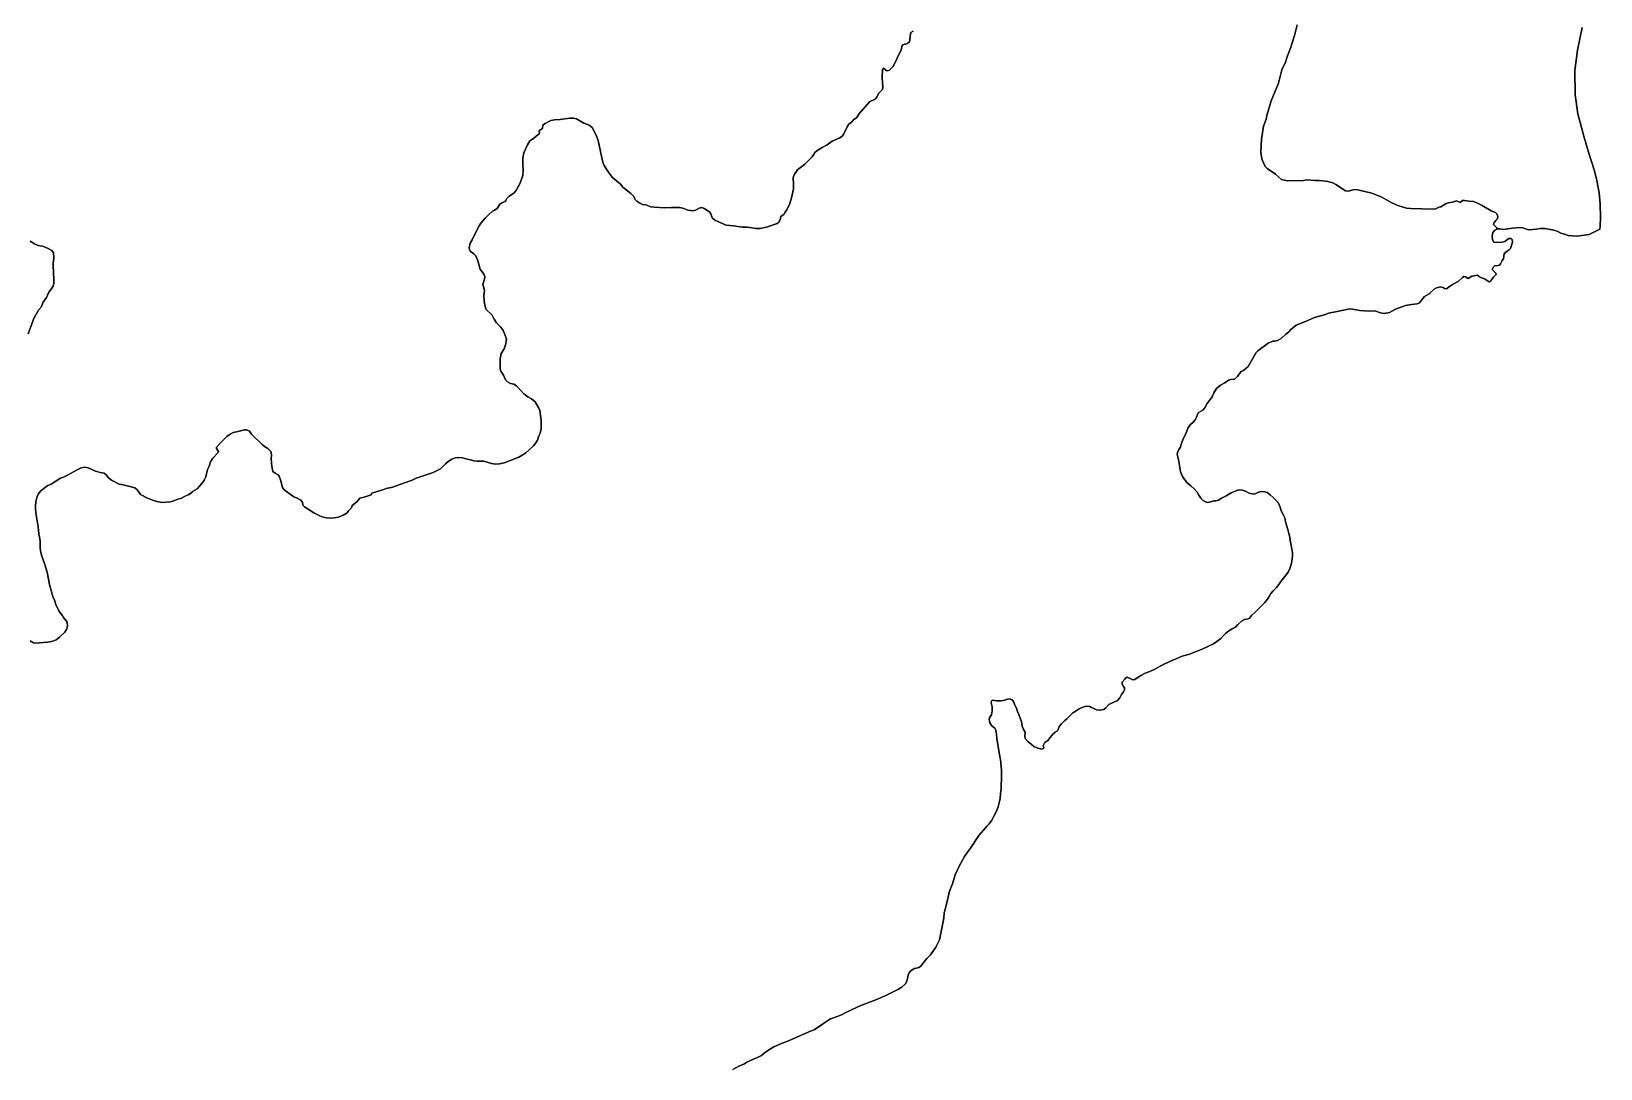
# Model space of a CAD drawing. Header units: inches. Extents: x 1341578 to 1502124, y 557203 to 748561.
# Drawn here: x 1436019 to 1440828, y 649084 to 652262 of the extents above; entities that cross this region are included whole.
import ezdxf

# ---------------------------------------------------------------- set-up
doc = ezdxf.new("R2010")
doc.units = ezdxf.units.IN
doc.header["$MEASUREMENT"] = 0
doc.layers.add('Zipcode', color=7, linetype='Continuous')

msp = doc.modelspace()

# ---------------------------------------------------------------- linework, layer by layer
at = {"layer": 'Zipcode'}
for points in [[(1436015.7, 650394.9), (1436025.6, 650388.8), (1436031, 650387.7), (1436070.1, 650390.4), (1436085, 650394.1), (1436095.3, 650397.6), (1436106, 650405.5), (1436122, 650420.8), (1436126.7, 650429.5), (1436129.8, 650440.1), (1436129, 650452.3), (1436126.2, 650456.5), (1436117.5, 650465.8), (1436113.6, 650473.5), (1436104.1, 650484.7), (1436094, 650506.5), (1436089.9, 650519.5), (1436085.2, 650530.8), (1436074.6, 650567.4), (1436067.9, 650605.6), (1436060.1, 650632), (1436051.6, 650653.9), (1436048.1, 650665.7), (1436045.9, 650677.8), (1436045.9, 650699.7), (1436044.6, 650713.9), (1436042.4, 650722.3), (1436040.1, 650744.1), (1436034.1, 650780.9), (1436032.3, 650797), (1436031.7, 650807.5), (1436032.9, 650820.3), (1436036.5, 650834.2), (1436040.6, 650844.1), (1436047.7, 650853.5), (1436068, 650870.1), (1436080.1, 650875.3), (1436108.4, 650893), (1436120.1, 650897), (1436128.5, 650900.9), (1436161.4, 650920.1), (1436171.5, 650924.4), (1436183, 650927.1), (1436193.9, 650924.5), (1436215.5, 650915.1), (1436230.2, 650910.4), (1436242.5, 650908.2), (1436248.6, 650903.7), (1436256, 650894.2), (1436265.3, 650886.9), (1436287.9, 650875.3), (1436295.6, 650874.1), (1436304.4, 650871.5), (1436325.4, 650867), (1436336.1, 650863.7), (1436344, 650857.5), (1436349.3, 650848.8), (1436353.8, 650843.6), (1436375.2, 650832.4), (1436397.1, 650823.4), (1436408.5, 650820.9), (1436420.2, 650819.1), (1436445.9, 650820.7), (1436455.8, 650823.8), (1436465.6, 650828.2), (1436479.8, 650831.9), (1436489, 650837.5), (1436501.8, 650843.5), (1436510.4, 650848.7), (1436513.1, 650852.1), (1436527.9, 650860.4), (1436542.1, 650876.5), (1436548.8, 650887), (1436553.5, 650897.7), (1436559, 650919.4), (1436563.7, 650929.8), (1436568.3, 650943), (1436575.6, 650954.7), (1436591.1, 650970.5), (1436592.3, 650974.9), (1436587.1, 650984.2), (1436586.9, 650987.7), (1436590.5, 650992.3), (1436599.3, 651001.8), (1436618.6, 651020.4), (1436628.7, 651028.2), (1436637.3, 651033.6), (1436647.6, 651034.8), (1436660.2, 651038.5), (1436672.8, 651041.2), (1436678.1, 651040.8), (1436687.3, 651036.9), (1436694, 651027.9), (1436726.4, 650996.5), (1436734.1, 650990.2), (1436744, 650984.2), (1436753.9, 650974.2), (1436755.1, 650960.6), (1436753.8, 650956.9), (1436754.8, 650937.8), (1436756.8, 650923.5), (1436759.1, 650913.7), (1436766.1, 650908.4), (1436775.2, 650903.6), (1436778.4, 650899.6), (1436783, 650888.1), (1436788.7, 650864.8), (1436794.4, 650857.7), (1436823.3, 650836.5), (1436831.8, 650833.3), (1436844.6, 650826), (1436850.3, 650820.1), (1436850.8, 650810.5), (1436856.2, 650805.3), (1436885.2, 650786.8), (1436903.4, 650777.4), (1436913.1, 650773.7), (1436924.4, 650771.5), (1436936.3, 650771.1), (1436946.8, 650771.5), (1436960.4, 650773.4), (1436974.3, 650779.7), (1436986.7, 650787.1), (1436991.6, 650793.4), (1437000.2, 650802.2), (1437002.1, 650809.4), (1437016.7, 650821.1), (1437025.7, 650831.4), (1437029.5, 650833.1), (1437039.5, 650834.8), (1437060.5, 650842.1), (1437063.1, 650846.9), (1437096.3, 650857.5), (1437106.6, 650861.6), (1437127.4, 650866), (1437134.2, 650868.7), (1437186.3, 650887.4), (1437198.3, 650892.8), (1437250.5, 650910.9), (1437263.1, 650916.2), (1437272.9, 650922.1), (1437288, 650936.9), (1437296.9, 650944.2), (1437307.6, 650951.1), (1437317.5, 650955.1), (1437328.6, 650957), (1437340.7, 650955.3), (1437354.9, 650951.2), (1437364.9, 650949.6), (1437374.7, 650946.1), (1437385, 650944.9), (1437395.4, 650945.5), (1437406.3, 650945), (1437429.5, 650937.7), (1437441.8, 650936.6), (1437454.3, 650937.3), (1437467.8, 650940.1), (1437479.1, 650943.9), (1437489.4, 650948.6), (1437512.8, 650957.7), (1437533.5, 650969.9), (1437557.8, 650992.5), (1437564.8, 651001), (1437570.7, 651009.7), (1437573.9, 651023.3), (1437578.4, 651030.7), (1437581.5, 651044.7), (1437581.1, 651070), (1437577.4, 651100.5), (1437574.6, 651107.8), (1437563.2, 651127.1), (1437552.4, 651136.3), (1437540.7, 651142), (1437528.5, 651151.7), (1437506, 651175.8), (1437498, 651181.5), (1437487.6, 651183.4), (1437478.1, 651188.1), (1437472.2, 651194.7), (1437465.7, 651208.5), (1437457.6, 651221.5), (1437455.6, 651228.6), (1437456.1, 651258.9), (1437459.4, 651274.7), (1437468, 651289.4), (1437473.7, 651304.5), (1437475.3, 651318.9), (1437470.4, 651333.3), (1437464.8, 651345.9), (1437457.1, 651357.3), (1437444.7, 651369.3), (1437437.9, 651380.1), (1437431.4, 651392.7), (1437411.8, 651411.2), (1437408.5, 651424.4), (1437406.8, 651435.3), (1437405.4, 651452.8), (1437407.4, 651468), (1437402.8, 651487.7), (1437407.5, 651503.2), (1437408.5, 651511.5), (1437405.8, 651518.2), (1437395, 651534.1), (1437387.7, 651558.8), (1437381.1, 651574.5), (1437375.3, 651580.6), (1437364, 651588.6), (1437361.7, 651594), (1437361.4, 651599.3), (1437363.7, 651613), (1437369.6, 651623), (1437383.1, 651651.1), (1437391.4, 651666.1), (1437397.1, 651674.3), (1437410.8, 651690.8), (1437420, 651700.5), (1437431.9, 651711.3), (1437439, 651714.3), (1437446.3, 651719.1), (1437454.4, 651732.3), (1437461, 651736.6), (1437470.9, 651740.9), (1437473.6, 651743.8), (1437476.4, 651750.1), (1437483, 651757.7), (1437497.9, 651766.6), (1437504.1, 651773.2), (1437516.6, 651794.7), (1437524.9, 651820.5), (1437526.8, 651836.6), (1437525.2, 651854.3), (1437525.3, 651873.8), (1437528.5, 651890), (1437539.3, 651914.2), (1437546.7, 651926.7), (1437557.9, 651933.5), (1437566.6, 651941.4), (1437575.6, 651948.2), (1437576.3, 651952.1), (1437575.5, 651956.8), (1437577.4, 651959.5), (1437585.3, 651965), (1437587, 651974.4), (1437592.2, 651979), (1437610.9, 651988.9), (1437622.2, 651991.4), (1437640.1, 651992.5), (1437669.6, 651996.3), (1437680.6, 651996.4), (1437689.5, 651994), (1437712.2, 651981.4), (1437728.8, 651974.7), (1437737.5, 651967.5), (1437742.7, 651959), (1437752.2, 651938.6), (1437756, 651928), (1437770.8, 651860.1), (1437774.5, 651851.3), (1437779.5, 651842.6), (1437789.9, 651827.6), (1437800.1, 651814.9), (1437825.1, 651793.8), (1437831.7, 651785), (1437855.8, 651765.7), (1437865.2, 651755.9), (1437868.9, 651748.5), (1437874.4, 651742.3), (1437884.1, 651735.6), (1437892.4, 651731.8), (1437902.7, 651730.4), (1437917.9, 651724.5), (1437927.5, 651723.2), (1437959.7, 651721.8), (1437981.2, 651722.8), (1438005.5, 651722.3), (1438016.1, 651720.7), (1438031.1, 651714.4), (1438046.8, 651712.7), (1438054.8, 651714.7), (1438066.1, 651720.3), (1438073.4, 651722.1), (1438081.4, 651719.4), (1438097.3, 651709.8), (1438101, 651703.3), (1438105.2, 651691.1), (1438113.3, 651684), (1438148.6, 651668.8), (1438171.4, 651666.5), (1438198.8, 651662.5), (1438213.8, 651661.9), (1438238.9, 651657.9), (1438253, 651658.2), (1438271.6, 651662.8), (1438304.5, 651673.7), (1438310.1, 651678.1), (1438313.8, 651684.7), (1438316, 651695.2), (1438324.8, 651701.6), (1438329.5, 651708.3), (1438334.9, 651717), (1438343.6, 651734.5), (1438348.7, 651751.8), (1438354.3, 651780.1), (1438355.2, 651795.8), (1438354, 651811.8), (1438354.8, 651818.7), (1438358.6, 651826.1), (1438367.5, 651838.1), (1438389.5, 651855.8), (1438403.2, 651868.5), (1438411.9, 651878.3), (1438418, 651887.5), (1438419.4, 651889.6), (1438426, 651896.4), (1438443.1, 651906.8), (1438458.3, 651914.2), (1438473.7, 651926), (1438496.5, 651936), (1438503.8, 651941), (1438508.4, 651946.2), (1438518.7, 651969.4), (1438524.6, 651977.9), (1438532.2, 651984.4), (1438539.4, 651991.9), (1438547.6, 651997.1), (1438558.6, 652014.9), (1438559.7, 652014.9), (1438588.4, 652047.2), (1438598.7, 652051.3), (1438605, 652054.9), (1438610, 652060.4), (1438615, 652072), (1438627.5, 652084.2), (1438628.9, 652091.2), (1438626.4, 652119.9), (1438627.5, 652146.3), (1438630.3, 652149.9), (1438639, 652142), (1438643.8, 652141.4), (1438649.2, 652143.7), (1438660.2, 652154.2), (1438684.4, 652206), (1438686.3, 652215.9), (1438689.8, 652220.5), (1438694.7, 652222.8), (1438699.1, 652223.2), (1438705.6, 652225.8), (1438710.1, 652230.6), (1438713.2, 652253.3), (1438714.7, 652258.6), (1438721.7, 652262.8)], [(1438721.7, 652262.8), (1438714.7, 652258.6), (1438713.2, 652253.3), (1438710.1, 652230.6), (1438705.6, 652225.8), (1438699.1, 652223.2), (1438694.7, 652222.8), (1438689.8, 652220.5), (1438686.3, 652215.9), (1438684.4, 652206), (1438660.2, 652154.2), (1438649.2, 652143.7), (1438643.8, 652141.4), (1438639, 652142), (1438630.3, 652149.9), (1438627.5, 652146.3), (1438626.4, 652119.9), (1438628.9, 652091.2), (1438627.5, 652084.2), (1438615, 652072), (1438610, 652060.4), (1438605, 652054.9), (1438598.7, 652051.3), (1438588.4, 652047.2), (1438559.7, 652014.9), (1438558.6, 652014.9), (1438547.6, 651997.1), (1438539.4, 651991.9), (1438532.2, 651984.4), (1438524.6, 651977.9), (1438518.7, 651969.4), (1438508.4, 651946.2), (1438503.8, 651941), (1438496.5, 651936), (1438473.7, 651926), (1438458.3, 651914.2), (1438443.1, 651906.8), (1438426, 651896.4), (1438419.4, 651889.6), (1438418, 651887.5), (1438411.9, 651878.3), (1438403.2, 651868.5), (1438389.5, 651855.8), (1438367.5, 651838.1), (1438358.6, 651826.1), (1438354.8, 651818.7), (1438354, 651811.8), (1438355.2, 651795.8), (1438354.3, 651780.1), (1438348.7, 651751.8), (1438343.6, 651734.5), (1438334.9, 651717), (1438329.5, 651708.3), (1438324.8, 651701.6), (1438316, 651695.2), (1438313.8, 651684.7), (1438310.1, 651678.1), (1438304.5, 651673.7), (1438271.6, 651662.8), (1438253, 651658.2), (1438238.9, 651657.9), (1438213.8, 651661.9), (1438198.8, 651662.5), (1438171.4, 651666.5), (1438148.6, 651668.8), (1438113.3, 651684), (1438105.2, 651691.1), (1438101, 651703.3), (1438097.3, 651709.8), (1438081.4, 651719.4), (1438073.4, 651722.1), (1438066.1, 651720.3), (1438054.8, 651714.7), (1438046.8, 651712.7), (1438031.1, 651714.4), (1438016.1, 651720.7), (1438005.5, 651722.3), (1437981.2, 651722.8), (1437959.7, 651721.8), (1437927.5, 651723.2), (1437917.9, 651724.5), (1437902.7, 651730.4), (1437892.4, 651731.8), (1437884.1, 651735.6), (1437874.4, 651742.3), (1437868.9, 651748.5), (1437865.2, 651755.9), (1437855.8, 651765.7), (1437831.7, 651785), (1437825.1, 651793.8), (1437800.1, 651814.9), (1437789.9, 651827.6), (1437779.5, 651842.6), (1437774.5, 651851.3), (1437770.8, 651860.1), (1437756, 651928), (1437752.2, 651938.6), (1437742.7, 651959), (1437737.5, 651967.5), (1437728.8, 651974.7), (1437712.2, 651981.4), (1437689.5, 651994), (1437680.6, 651996.4), (1437669.6, 651996.3), (1437640.1, 651992.5), (1437622.2, 651991.4), (1437610.9, 651988.9), (1437592.2, 651979), (1437587, 651974.4), (1437585.3, 651965), (1437577.4, 651959.5), (1437575.5, 651956.8), (1437576.3, 651952.1), (1437575.6, 651948.2), (1437566.6, 651941.4), (1437557.9, 651933.5), (1437546.7, 651926.7), (1437539.3, 651914.2), (1437528.5, 651890), (1437525.3, 651873.8), (1437525.2, 651854.3), (1437526.8, 651836.6), (1437524.9, 651820.5), (1437516.6, 651794.7), (1437504.1, 651773.2), (1437497.9, 651766.6), (1437483, 651757.7), (1437476.4, 651750.1), (1437473.6, 651743.8), (1437470.9, 651740.9), (1437461, 651736.6), (1437454.4, 651732.3), (1437446.3, 651719.1), (1437439, 651714.3), (1437431.9, 651711.3), (1437420, 651700.5), (1437410.8, 651690.8), (1437397.1, 651674.3), (1437391.4, 651666.1), (1437383.1, 651651.1), (1437369.6, 651623), (1437363.7, 651613), (1437361.4, 651599.3), (1437361.7, 651594), (1437364, 651588.6), (1437375.3, 651580.6), (1437381.1, 651574.5), (1437387.7, 651558.8), (1437395, 651534.1), (1437405.8, 651518.2), (1437408.5, 651511.5), (1437407.5, 651503.2), (1437402.8, 651487.7), (1437407.4, 651468), (1437405.4, 651452.8), (1437406.8, 651435.3), (1437408.5, 651424.4), (1437411.8, 651411.2), (1437431.4, 651392.7), (1437437.9, 651380.1), (1437444.7, 651369.3), (1437457.1, 651357.3), (1437464.8, 651345.9), (1437470.4, 651333.3), (1437475.3, 651318.9), (1437473.7, 651304.5), (1437468, 651289.4), (1437459.4, 651274.7), (1437456.1, 651258.9), (1437455.6, 651228.6), (1437457.6, 651221.5), (1437465.7, 651208.5), (1437472.2, 651194.7), (1437478.1, 651188.1), (1437487.6, 651183.4), (1437498, 651181.5), (1437506, 651175.8), (1437528.5, 651151.7), (1437540.7, 651142), (1437552.4, 651136.3), (1437563.2, 651127.1), (1437574.6, 651107.8), (1437577.4, 651100.5), (1437581.1, 651070), (1437581.5, 651044.7), (1437578.4, 651030.7), (1437573.9, 651023.3), (1437570.7, 651009.7), (1437564.8, 651001), (1437557.8, 650992.5), (1437533.5, 650969.9), (1437512.8, 650957.7), (1437489.4, 650948.6), (1437479.1, 650943.9), (1437467.8, 650940.1), (1437454.3, 650937.3), (1437441.8, 650936.6), (1437429.5, 650937.7), (1437406.3, 650945), (1437395.4, 650945.5), (1437385, 650944.9), (1437374.7, 650946.1), (1437364.9, 650949.6), (1437354.9, 650951.2), (1437340.7, 650955.3), (1437328.6, 650957), (1437317.5, 650955.1), (1437307.6, 650951.1), (1437296.9, 650944.2), (1437288, 650936.9), (1437272.9, 650922.1), (1437263.1, 650916.2), (1437250.5, 650910.9), (1437198.3, 650892.8), (1437186.3, 650887.4), (1437134.2, 650868.7), (1437127.4, 650866), (1437106.6, 650861.6), (1437096.3, 650857.5), (1437063.1, 650846.9), (1437060.5, 650842.1), (1437039.5, 650834.8), (1437029.5, 650833.1), (1437025.7, 650831.4), (1437016.7, 650821.1), (1437002.1, 650809.4), (1437000.2, 650802.2), (1436991.6, 650793.4), (1436986.7, 650787.1), (1436974.3, 650779.7), (1436960.4, 650773.4), (1436946.8, 650771.5), (1436936.3, 650771.1), (1436924.4, 650771.5), (1436913.1, 650773.7), (1436903.4, 650777.4), (1436885.2, 650786.8), (1436856.2, 650805.3), (1436850.8, 650810.5), (1436850.3, 650820.1), (1436844.6, 650826), (1436831.8, 650833.3), (1436823.3, 650836.5), (1436794.4, 650857.7), (1436788.7, 650864.8), (1436783, 650888.1), (1436778.4, 650899.6), (1436775.2, 650903.6), (1436766.1, 650908.4), (1436759.1, 650913.7), (1436756.8, 650923.5), (1436754.8, 650937.8), (1436753.8, 650956.9), (1436755.1, 650960.6), (1436753.9, 650974.2), (1436744, 650984.2), (1436734.1, 650990.2), (1436726.4, 650996.5), (1436694, 651027.9), (1436687.3, 651036.9), (1436678.1, 651040.8), (1436672.8, 651041.2), (1436660.2, 651038.5), (1436647.6, 651034.8), (1436637.3, 651033.6), (1436628.7, 651028.2), (1436618.6, 651020.4), (1436599.3, 651001.8), (1436590.5, 650992.3), (1436586.9, 650987.7), (1436587.1, 650984.2), (1436592.3, 650974.9), (1436591.1, 650970.5), (1436575.6, 650954.7), (1436568.3, 650943), (1436563.7, 650929.8), (1436559, 650919.4), (1436553.5, 650897.7), (1436548.8, 650887), (1436542.1, 650876.5), (1436527.9, 650860.4), (1436513.1, 650852.1), (1436510.4, 650848.7), (1436501.8, 650843.5), (1436489, 650837.5), (1436479.8, 650831.9), (1436465.6, 650828.2), (1436455.8, 650823.8), (1436445.9, 650820.7), (1436420.2, 650819.1), (1436408.5, 650820.9), (1436397.1, 650823.4), (1436375.2, 650832.4), (1436353.8, 650843.6), (1436349.3, 650848.8), (1436344, 650857.5), (1436336.1, 650863.7), (1436325.4, 650867), (1436304.4, 650871.5), (1436295.6, 650874.1), (1436287.9, 650875.3), (1436265.3, 650886.9), (1436256, 650894.2), (1436248.6, 650903.7), (1436242.5, 650908.2), (1436230.2, 650910.4), (1436215.5, 650915.1), (1436193.9, 650924.5), (1436183, 650927.1), (1436171.5, 650924.4), (1436161.4, 650920.1), (1436128.5, 650900.9), (1436120.1, 650897), (1436108.4, 650893), (1436080.1, 650875.3), (1436068, 650870.1), (1436047.7, 650853.5), (1436040.6, 650844.1), (1436036.5, 650834.2), (1436032.9, 650820.3), (1436031.7, 650807.5), (1436032.3, 650797), (1436034.1, 650780.9), (1436040.1, 650744.1), (1436042.4, 650722.3), (1436044.6, 650713.9), (1436045.9, 650699.7), (1436045.9, 650677.8), (1436048.1, 650665.7), (1436051.6, 650653.9), (1436060.1, 650632), (1436067.9, 650605.6), (1436074.6, 650567.4), (1436085.2, 650530.8), (1436089.9, 650519.5), (1436094, 650506.5), (1436104.1, 650484.7), (1436113.6, 650473.5), (1436117.5, 650465.8), (1436126.2, 650456.5), (1436129, 650452.3), (1436129.8, 650440.1), (1436126.7, 650429.5), (1436122, 650420.8), (1436106, 650405.5), (1436095.3, 650397.6), (1436085, 650394.1), (1436070.1, 650390.4), (1436031, 650387.7), (1436025.6, 650388.8), (1436015.7, 650394.9)], [(1439897.9, 652282), (1439889.9, 652249.7), (1439877.5, 652211), (1439868.5, 652187.6), (1439860.9, 652164.8), (1439854.9, 652153.5), (1439851.3, 652144), (1439840.7, 652103.4), (1439818.9, 652049.1), (1439805, 652004.8), (1439802.7, 651992.9), (1439794.8, 651971.4), (1439788.7, 651932.2), (1439786.3, 651892.6), (1439789.6, 651871.7), (1439797, 651854), (1439801, 651847.1), (1439806.7, 651842), (1439831.4, 651825.1), (1439850.2, 651808.6), (1439867.3, 651804.7), (1439917.9, 651805.8), (1439928, 651807.1), (1439952.8, 651804.8), (1439965.5, 651805.3), (1439976.9, 651804.5), (1439992.2, 651802.5), (1440007, 651798.5), (1440017.1, 651793), (1440045.9, 651773.6), (1440054.5, 651772.6), (1440074.2, 651777.7), (1440084, 651776.6), (1440126.7, 651766), (1440137.6, 651762.5), (1440157.4, 651754.1), (1440185.9, 651737.6), (1440206.5, 651728.8), (1440233.1, 651721), (1440245.8, 651719.2), (1440314.9, 651717.3), (1440322.9, 651718.5), (1440332.7, 651723.1), (1440338.7, 651724.3), (1440354.7, 651735.3), (1440361.7, 651737.1), (1440373.9, 651738.8), (1440386.1, 651742.7), (1440397.4, 651737.8), (1440405, 651744), (1440410.5, 651744.4), (1440424.3, 651741.9), (1440438.3, 651740.7), (1440450.9, 651735.8), (1440465.1, 651729), (1440492.3, 651712.5), (1440506.2, 651707.5), (1440510.9, 651701.9), (1440513.3, 651692.6), (1440511.4, 651686.6), (1440507.2, 651682.7), (1440500.9, 651674.4), (1440499.9, 651670.3), (1440509.2, 651661.7), (1440511.5, 651658.2), (1440510.8, 651656.9), (1440510.4, 651656.2), (1440503.7, 651652.7), (1440497.4, 651645.9), (1440496, 651635.1), (1440496.2, 651624), (1440501.1, 651616.1), (1440505.3, 651615.6), (1440526.8, 651616), (1440535.4, 651618.8), (1440535.8, 651618.9), (1440546.9, 651627.2), (1440553.7, 651627.3), (1440556.8, 651624.1), (1440558.3, 651616.1), (1440551.7, 651597.3), (1440547.8, 651592.8), (1440542.1, 651589.2), (1440532.9, 651581.6), (1440529.9, 651564.9), (1440526.6, 651560.3), (1440521.5, 651549.6), (1440518, 651546.3), (1440514.4, 651545.1), (1440502.8, 651543.8), (1440500.1, 651541.1), (1440495.9, 651532.7), (1440500.3, 651527.1), (1440506.9, 651521.4), (1440508, 651516.9), (1440499.4, 651509.5), (1440490.1, 651497), (1440486.1, 651495.2), (1440471.9, 651504.2), (1440458, 651509.3), (1440454.5, 651512.2), (1440450.3, 651515.7), (1440433.5, 651511.7), (1440422.5, 651504.6), (1440413.6, 651509.7), (1440408.8, 651511.1), (1440404.6, 651508.5), (1440391.9, 651495.8), (1440378.5, 651489.1), (1440373.9, 651486.8), (1440364.7, 651480.8), (1440356.1, 651473.6), (1440349.7, 651474.7), (1440346.9, 651476.7), (1440344.9, 651477.2), (1440337.1, 651479.2), (1440325.2, 651476.1), (1440318.4, 651472.2), (1440305, 651460), (1440304.4, 651459.5), (1440288.3, 651450), (1440281.8, 651442.8), (1440272.8, 651430.8), (1440266, 651427.2), (1440248.4, 651425.7), (1440229.8, 651422.2), (1440199, 651410.7), (1440181.2, 651400.5), (1440165, 651397.6), (1440153.3, 651400.2), (1440136.3, 651405.6), (1440120.1, 651404.9), (1440089.4, 651407.3), (1440084.9, 651407.7), (1440061.9, 651412.1), (1440054.2, 651411.4), (1440020.8, 651403.4), (1439993.8, 651399), (1439984.7, 651394.8), (1439951.7, 651385.9), (1439923.4, 651373.2), (1439895.2, 651362.2), (1439877.7, 651348.2), (1439872.6, 651341.7), (1439871.9, 651340.8), (1439863.6, 651334.6), (1439848.7, 651320.7), (1439837.4, 651315.5), (1439827.2, 651313.3), (1439823.7, 651312.5), (1439809.7, 651306.7), (1439777.6, 651283.3), (1439775, 651280.5), (1439772.3, 651277.8), (1439748.4, 651235.3), (1439733.5, 651222.7), (1439726.6, 651219.9), (1439722, 651215.1), (1439715.6, 651204.6), (1439706.3, 651196.8), (1439694.6, 651195.4), (1439692.1, 651194.8), (1439688, 651193.8), (1439676.7, 651185.7), (1439663.2, 651177.8), (1439651.4, 651167.5), (1439642.3, 651154.9), (1439637.5, 651142.9), (1439622.6, 651121.7), (1439615.3, 651109.1), (1439608.6, 651101.4), (1439595.1, 651093), (1439590.1, 651079.9), (1439586.1, 651073.6), (1439587.7, 651073.6), (1439587.7, 651073.6), (1439585.9, 651071.5), (1439579.6, 651064.3), (1439570.9, 651057.4), (1439564, 651048.8), (1439556.6, 651028.9), (1439551.5, 651020.2), (1439551.6, 651020.1), (1439547.8, 651010.5), (1439544.1, 651000), (1439540.4, 650988.4), (1439535.7, 650980.8), (1439531.5, 650971.7), (1439530.9, 650965.3), (1439533.5, 650954), (1439535.9, 650944), (1439537.6, 650932), (1439539.3, 650917.6), (1439542.8, 650907.6), (1439547.1, 650897.9), (1439553.8, 650888.5), (1439561.2, 650879), (1439572.5, 650869.7), (1439582.4, 650860.7), (1439592.1, 650850.8), (1439597.3, 650841.1), (1439603.4, 650832.1), (1439611.5, 650823.9), (1439617.2, 650820.3), (1439623, 650819.1), (1439633.6, 650820.7), (1439643.2, 650823.6), (1439649, 650823.3), (1439657.2, 650825.9), (1439666.4, 650832), (1439676.1, 650837), (1439680.2, 650839.4), (1439685.7, 650842.6), (1439695.6, 650848.4), (1439705.7, 650852), (1439718.4, 650857.5), (1439730.2, 650856.6), (1439740.2, 650853.6), (1439751.2, 650847.7), (1439764.7, 650844.4), (1439769.6, 650845.5), (1439779.6, 650850.5), (1439788.6, 650851.9), (1439799.5, 650851.6), (1439806.3, 650848.8), (1439815.3, 650842.2), (1439824.6, 650834.1), (1439832.6, 650825.7), (1439840.5, 650816.1), (1439846.1, 650804.7), (1439849.5, 650792.9), (1439855.6, 650782), (1439860, 650771.5), (1439862, 650759.3), (1439865.6, 650748.9), (1439869.7, 650735.9), (1439873, 650723.4), (1439875.9, 650712), (1439878.1, 650696.9), (1439879.4, 650686.5), (1439881.7, 650675.9), (1439883.4, 650665), (1439883.7, 650654), (1439881.4, 650638.7), (1439879.4, 650628.2), (1439875.8, 650616.4), (1439870.5, 650604.8), (1439863.5, 650596.4), (1439855.8, 650586.4), (1439848.6, 650576.7), (1439841.7, 650567.2), (1439834.4, 650558.3), (1439824.4, 650547.7), (1439817, 650539.9), (1439812.5, 650530.8), (1439806.9, 650522), (1439798.9, 650512.1), (1439787.8, 650501.1), (1439779.7, 650492.9), (1439769.1, 650482.1), (1439758.7, 650472.3), (1439751.7, 650463.8), (1439748.2, 650461.8), (1439737.2, 650460), (1439727.7, 650454.8), (1439716.8, 650445), (1439708.7, 650437), (1439698.8, 650432), (1439688.7, 650424.9), (1439678.4, 650417.3), (1439673.7, 650412.2), (1439663.8, 650401.4), (1439652.1, 650392.8), (1439641.7, 650385.9), (1439630.7, 650380.9), (1439620.2, 650375.4), (1439609.2, 650370.4), (1439599.4, 650365.7), (1439588.9, 650361.7), (1439578.7, 650358), (1439568.2, 650354.2), (1439556.9, 650351), (1439542.9, 650346.3), (1439536.9, 650344), (1439529.6, 650341.1), (1439517.3, 650335.3), (1439504.1, 650329.6), (1439489.9, 650323.1), (1439490.6, 650323.4), (1439476, 650316.5), (1439461.8, 650308.4), (1439446.8, 650300.9), (1439432.6, 650295.6), (1439419.6, 650288.4), (1439410.5, 650283), (1439400.5, 650276.7), (1439394.2, 650275.4), (1439388.7, 650278.7), (1439376.8, 650283.9), (1439374.2, 650282.6), (1439369.8, 650277.7), (1439361.7, 650268), (1439361.8, 650262.2), (1439366, 650255.2), (1439368.8, 650250.7), (1439369.1, 650245), (1439365.7, 650238.8), (1439359.5, 650230.4), (1439354.5, 650220.4), (1439347.7, 650211.8), (1439334.3, 650206.3), (1439321.1, 650199.5), (1439312, 650189.1), (1439306.2, 650184.4), (1439293.2, 650182.5), (1439282.9, 650183.8), (1439272.9, 650188), (1439267.5, 650190.8), (1439262.8, 650193.2), (1439252, 650194.6), (1439241.4, 650191.7), (1439230.6, 650185.9), (1439220.6, 650180.6), (1439210.6, 650173.9), (1439202.3, 650166.2), (1439193.6, 650157), (1439184.8, 650149.2), (1439176.1, 650140.4), (1439168.9, 650132), (1439168.1, 650129.7), (1439166.4, 650124.7), (1439163.9, 650119.3), (1439156.5, 650114.6), (1439149.8, 650109.2), (1439141.6, 650098.2), (1439134.1, 650089.8), (1439125.4, 650083.5), (1439119.5, 650073.3), (1439121.4, 650067.9), (1439121.2, 650065.7), (1439121.1, 650064.4), (1439115.8, 650062.8), (1439103.4, 650065.7), (1439091.1, 650071), (1439083, 650077.9), (1439073, 650086.2), (1439064.3, 650095.4), (1439063.9, 650104.1), (1439064.7, 650114.5), (1439060, 650123.1), (1439059.6, 650124), (1439055.3, 650132.8), (1439053.2, 650148), (1439049.1, 650157.8), (1439044.8, 650168.8), (1439041.5, 650178.7), (1439037.6, 650188.3), (1439033.2, 650198), (1439028.4, 650208.6), (1439025.3, 650213.8), (1439016.7, 650217.5), (1439010.1, 650215.7), (1438998.6, 650212.4), (1438988.6, 650211.2), (1438977.5, 650210.9), (1438965.7, 650212.5), (1438961.6, 650210.4), (1438960.4, 650204.4), (1438963.4, 650192.3), (1438963.6, 650180.5), (1438961.3, 650168.3), (1438955.5, 650158.7), (1438954.1, 650153.5), (1438956.4, 650143.8), (1438962.3, 650134.1), (1438971.5, 650127.1), (1438974.6, 650120.9), (1438976.4, 650108.8), (1438978.3, 650094.8), (1438980.1, 650084.2), (1438982.1, 650071.4), (1438983.7, 650058), (1438985.5, 650046.6), (1438987.8, 650034.9), (1438989.7, 650022.7), (1438990.4, 650016.4), (1438991.2, 650009.7), (1438992.2, 649997.9), (1438992.4, 649981.6), (1438992.2, 649967.9), (1438991.1, 649956.9), (1438990.7, 649940.7), (1438989.4, 649926.7), (1438987.8, 649912.1), (1438985, 649898.1), (1438982.3, 649886), (1438978, 649875.8), (1438972.8, 649864.7), (1438967.8, 649855.5), (1438962, 649845.2), (1438954.8, 649834), (1438947.5, 649826.8), (1438938.3, 649815.5), (1438937, 649814.1), (1438922.8, 649798.4), (1438897.6, 649759.7), (1438888.1, 649747.4), (1438879, 649733.6), (1438862.4, 649703.8), (1438850.5, 649678.2), (1438842, 649650.4), (1438832.9, 649627.9), (1438824.6, 649591.5), (1438817.2, 649564), (1438816.9, 649561.1), (1438815.3, 649544.7), (1438802.6, 649478.9), (1438791.1, 649455.7), (1438774.7, 649432.9), (1438763.5, 649421.3), (1438743.6, 649396.5), (1438738.4, 649393.7), (1438727.3, 649391), (1438724.5, 649390.3), (1438717.5, 649385.9), (1438714.6, 649383.1), (1438709.5, 649377.9), (1438706.5, 649370), (1438704.8, 649365.3), (1438701.6, 649351.9), (1438696.7, 649342.7), (1438687, 649334), (1438676.6, 649327.3), (1438640, 649308.9), (1438612, 649296.7), (1438556.4, 649275.8), (1438526.1, 649261.5), (1438512.7, 649255.2), (1438505.8, 649251.2), (1438502.3, 649249.1), (1438496.5, 649246.5), (1438492, 649244.4), (1438468.6, 649236), (1438448.1, 649223.5), (1438443.6, 649220), (1438439.5, 649216.9), (1438419.4, 649203.8), (1438418, 649203.2), (1438409.1, 649199.9), (1438349, 649173.2), (1438339.9, 649169.1), (1438317.8, 649161.4), (1438294.7, 649150.8), (1438284.5, 649144.9), (1438266, 649132.6), (1438264.5, 649131.3), (1438256.3, 649124.3), (1438244.7, 649117.7), (1438244.6, 649117.7), (1438233.8, 649114.2), (1438212, 649103.5), (1438202.4, 649097.7), (1438189.1, 649092.5), (1438177.6, 649086.6), (1438169.1, 649081)], [(1438169.1, 649081), (1438177.6, 649086.6), (1438189.1, 649092.5), (1438202.4, 649097.7), (1438212, 649103.5), (1438233.8, 649114.2), (1438244.6, 649117.7), (1438244.7, 649117.7), (1438256.3, 649124.3), (1438264.5, 649131.3), (1438266, 649132.6), (1438284.5, 649144.9), (1438294.7, 649150.8), (1438317.8, 649161.4), (1438339.9, 649169.1), (1438349, 649173.2), (1438409.1, 649199.9), (1438418, 649203.2), (1438419.4, 649203.8), (1438439.5, 649216.9), (1438443.6, 649220), (1438448.1, 649223.5), (1438468.6, 649236), (1438492, 649244.4), (1438496.5, 649246.5), (1438502.3, 649249.1), (1438505.8, 649251.2), (1438512.7, 649255.2), (1438526.1, 649261.5), (1438556.4, 649275.8), (1438612, 649296.7), (1438640, 649308.9), (1438676.6, 649327.3), (1438687, 649334), (1438696.7, 649342.7), (1438701.6, 649351.9), (1438704.8, 649365.3), (1438706.5, 649370), (1438709.5, 649377.9), (1438714.6, 649383.1), (1438717.5, 649385.9), (1438724.5, 649390.3), (1438727.3, 649391), (1438738.4, 649393.7), (1438743.6, 649396.5), (1438763.5, 649421.3), (1438774.7, 649432.9), (1438791.1, 649455.7), (1438802.6, 649478.9), (1438815.3, 649544.7), (1438816.9, 649561.1), (1438817.2, 649564), (1438824.6, 649591.5), (1438832.9, 649627.9), (1438842, 649650.4), (1438850.5, 649678.2), (1438862.4, 649703.8), (1438879, 649733.6), (1438888.1, 649747.4), (1438897.6, 649759.7), (1438922.8, 649798.4), (1438937, 649814.1), (1438938.3, 649815.5), (1438947.5, 649826.8), (1438954.8, 649834), (1438962, 649845.2), (1438967.8, 649855.5), (1438972.8, 649864.7), (1438978, 649875.8), (1438982.3, 649886), (1438985, 649898.1), (1438987.8, 649912.1), (1438989.4, 649926.7), (1438990.7, 649940.7), (1438991.1, 649956.9), (1438992.2, 649967.9), (1438992.4, 649981.6), (1438992.2, 649997.9), (1438991.2, 650009.7), (1438990.4, 650016.4), (1438989.7, 650022.7), (1438987.8, 650034.9), (1438985.5, 650046.6), (1438983.7, 650058), (1438982.1, 650071.4), (1438980.1, 650084.2), (1438978.3, 650094.8), (1438976.4, 650108.8), (1438974.6, 650120.9), (1438971.5, 650127.1), (1438962.3, 650134.1), (1438956.4, 650143.8), (1438954.1, 650153.5), (1438955.5, 650158.7), (1438961.3, 650168.3), (1438963.6, 650180.5), (1438963.4, 650192.3), (1438960.4, 650204.4), (1438961.6, 650210.4), (1438965.7, 650212.5), (1438977.5, 650210.9), (1438988.6, 650211.2), (1438998.6, 650212.4), (1439010.1, 650215.7), (1439016.7, 650217.5), (1439025.3, 650213.8), (1439028.4, 650208.6), (1439033.2, 650198), (1439037.6, 650188.3), (1439041.5, 650178.7), (1439044.8, 650168.8), (1439049.1, 650157.8), (1439053.2, 650148), (1439055.3, 650132.8), (1439059.6, 650124), (1439060, 650123.1), (1439064.7, 650114.5), (1439063.9, 650104.1), (1439064.3, 650095.4), (1439073, 650086.2), (1439083, 650077.9), (1439091.1, 650071), (1439103.4, 650065.7), (1439115.8, 650062.8), (1439121.1, 650064.4), (1439121.2, 650065.7), (1439121.4, 650067.9), (1439119.5, 650073.3), (1439125.4, 650083.5), (1439134.1, 650089.8), (1439141.6, 650098.2), (1439149.8, 650109.2), (1439156.5, 650114.6), (1439163.9, 650119.3), (1439166.4, 650124.7), (1439168.1, 650129.7), (1439168.9, 650132), (1439176.1, 650140.4), (1439184.8, 650149.2), (1439193.6, 650157), (1439202.3, 650166.2), (1439210.6, 650173.9), (1439220.6, 650180.6), (1439230.6, 650185.9), (1439241.4, 650191.7), (1439252, 650194.6), (1439262.8, 650193.2), (1439267.5, 650190.8), (1439272.9, 650188), (1439282.9, 650183.8), (1439293.2, 650182.5), (1439306.2, 650184.4), (1439312, 650189.1), (1439321.1, 650199.5), (1439334.3, 650206.3), (1439347.7, 650211.8), (1439354.5, 650220.4), (1439359.5, 650230.4), (1439365.7, 650238.8), (1439369.1, 650245), (1439368.8, 650250.7), (1439366, 650255.2), (1439361.8, 650262.2), (1439361.7, 650268), (1439369.8, 650277.7), (1439374.2, 650282.6), (1439376.8, 650283.9), (1439388.7, 650278.7), (1439394.2, 650275.4), (1439400.5, 650276.7), (1439410.5, 650283), (1439419.6, 650288.4), (1439432.6, 650295.6), (1439446.8, 650300.9), (1439461.8, 650308.4), (1439476, 650316.5), (1439490.6, 650323.4), (1439489.9, 650323.1), (1439504.1, 650329.6), (1439517.3, 650335.3), (1439529.6, 650341.1), (1439536.9, 650344), (1439542.9, 650346.3), (1439556.9, 650351), (1439568.2, 650354.2), (1439578.7, 650358), (1439588.9, 650361.7), (1439599.4, 650365.7), (1439609.2, 650370.4), (1439620.2, 650375.4), (1439630.7, 650380.9), (1439641.7, 650385.9), (1439652.1, 650392.8), (1439663.8, 650401.4), (1439673.7, 650412.2), (1439678.4, 650417.3), (1439688.7, 650424.9), (1439698.8, 650432), (1439708.7, 650437), (1439716.8, 650445), (1439727.7, 650454.8), (1439737.2, 650460), (1439748.2, 650461.8), (1439751.7, 650463.8), (1439758.7, 650472.3), (1439769.1, 650482.1), (1439779.7, 650492.9), (1439787.8, 650501.1), (1439798.9, 650512.1), (1439806.9, 650522), (1439812.5, 650530.8), (1439817, 650539.9), (1439824.4, 650547.7), (1439834.4, 650558.3), (1439841.7, 650567.2), (1439848.6, 650576.7), (1439855.8, 650586.4), (1439863.5, 650596.4), (1439870.5, 650604.8), (1439875.8, 650616.4), (1439879.4, 650628.2), (1439881.4, 650638.7), (1439883.7, 650654), (1439883.4, 650665), (1439881.7, 650675.9), (1439879.4, 650686.5), (1439878.1, 650696.9), (1439875.9, 650712), (1439873, 650723.4), (1439869.7, 650735.9), (1439865.6, 650748.9), (1439862, 650759.3), (1439860, 650771.5), (1439855.6, 650782), (1439849.5, 650792.9), (1439846.1, 650804.7), (1439840.5, 650816.1), (1439832.6, 650825.7), (1439824.6, 650834.1), (1439815.3, 650842.2), (1439806.3, 650848.8), (1439799.5, 650851.6), (1439788.6, 650851.9), (1439779.6, 650850.5), (1439769.6, 650845.5), (1439764.7, 650844.4), (1439751.2, 650847.7), (1439740.2, 650853.6), (1439730.2, 650856.6), (1439718.4, 650857.5), (1439705.7, 650852), (1439695.6, 650848.4), (1439685.7, 650842.6), (1439680.2, 650839.4), (1439676.1, 650837), (1439666.4, 650832), (1439657.2, 650825.9), (1439649, 650823.3), (1439643.2, 650823.6), (1439633.6, 650820.7), (1439623, 650819.1), (1439617.2, 650820.3), (1439611.5, 650823.9), (1439603.4, 650832.1), (1439597.3, 650841.1), (1439592.1, 650850.8), (1439582.4, 650860.7), (1439572.5, 650869.7), (1439561.2, 650879), (1439553.8, 650888.5), (1439547.1, 650897.9), (1439542.8, 650907.6), (1439539.3, 650917.6), (1439537.6, 650932), (1439535.9, 650944), (1439533.5, 650954), (1439530.9, 650965.3), (1439531.5, 650971.7), (1439535.7, 650980.8), (1439540.4, 650988.4), (1439544.1, 651000), (1439547.8, 651010.5), (1439551.6, 651020.1), (1439551.5, 651020.2), (1439556.6, 651028.9), (1439564, 651048.8), (1439570.9, 651057.4), (1439579.6, 651064.3), (1439585.9, 651071.5), (1439587.7, 651073.6), (1439587.7, 651073.6), (1439586.1, 651073.6), (1439590.1, 651079.9), (1439595.1, 651093), (1439608.6, 651101.4), (1439615.3, 651109.1), (1439622.6, 651121.7), (1439637.5, 651142.9), (1439642.3, 651154.9), (1439651.4, 651167.5), (1439663.2, 651177.8), (1439676.7, 651185.7), (1439688, 651193.8), (1439692.1, 651194.8), (1439694.6, 651195.4), (1439706.3, 651196.8), (1439715.6, 651204.6), (1439722, 651215.1), (1439726.6, 651219.9), (1439733.5, 651222.7), (1439748.4, 651235.3), (1439772.3, 651277.8), (1439775, 651280.5), (1439777.6, 651283.3), (1439809.7, 651306.7), (1439823.7, 651312.5), (1439827.2, 651313.3), (1439837.4, 651315.5), (1439848.7, 651320.7), (1439863.6, 651334.6), (1439871.9, 651340.8), (1439872.6, 651341.7), (1439877.7, 651348.2), (1439895.2, 651362.2), (1439923.4, 651373.2), (1439951.7, 651385.9), (1439984.7, 651394.8), (1439993.8, 651399), (1440020.8, 651403.4), (1440054.2, 651411.4), (1440061.9, 651412.1), (1440084.9, 651407.7), (1440089.4, 651407.3), (1440120.1, 651404.9), (1440136.3, 651405.6), (1440153.3, 651400.2), (1440165, 651397.6), (1440181.2, 651400.5), (1440199, 651410.7), (1440229.8, 651422.2), (1440248.4, 651425.7), (1440266, 651427.2), (1440272.8, 651430.8), (1440281.8, 651442.8), (1440288.3, 651450), (1440304.4, 651459.5), (1440305, 651460), (1440318.4, 651472.2), (1440325.2, 651476.1), (1440337.1, 651479.2), (1440344.9, 651477.2), (1440346.9, 651476.7), (1440349.7, 651474.7), (1440356.1, 651473.6), (1440364.7, 651480.8), (1440373.9, 651486.8), (1440378.5, 651489.1), (1440391.9, 651495.8), (1440404.6, 651508.5), (1440408.8, 651511.1), (1440413.6, 651509.7), (1440422.5, 651504.6), (1440433.5, 651511.7), (1440450.3, 651515.7), (1440454.5, 651512.2), (1440458, 651509.3), (1440471.9, 651504.2), (1440486.1, 651495.2), (1440490.1, 651497), (1440499.4, 651509.5), (1440508, 651516.9), (1440506.9, 651521.4), (1440500.3, 651527.1), (1440495.9, 651532.7), (1440500.1, 651541.1), (1440502.8, 651543.8), (1440514.4, 651545.1), (1440518, 651546.3), (1440521.5, 651549.6), (1440526.6, 651560.3), (1440529.9, 651564.9), (1440532.9, 651581.6), (1440542.1, 651589.2), (1440547.8, 651592.8), (1440551.7, 651597.3), (1440558.3, 651616.1), (1440556.8, 651624.1), (1440553.7, 651627.3), (1440546.9, 651627.2), (1440535.8, 651618.9), (1440535.4, 651618.8), (1440526.8, 651616), (1440505.3, 651615.6), (1440501.1, 651616.1), (1440496.2, 651624), (1440496, 651635.1), (1440497.4, 651645.9), (1440503.7, 651652.7), (1440510.4, 651656.2), (1440510.8, 651656.9), (1440519.2, 651657.1), (1440530.1, 651654.7), (1440556.6, 651659.1), (1440581, 651661), (1440589.4, 651660), (1440606.9, 651654.2), (1440631.6, 651656), (1440642.5, 651658), (1440657.1, 651658), (1440680.5, 651653.7), (1440694.4, 651649.9), (1440696.6, 651648.9), (1440706.1, 651644.4), (1440717.2, 651641.1), (1440728.5, 651636.7), (1440755.3, 651634.9), (1440792.7, 651639.6), (1440825.1, 651656), (1440826.5, 651665.9), (1440828, 651692.1), (1440827, 651732.7), (1440823.4, 651767.8), (1440816.9, 651804.8), (1440809, 651835.4), (1440791.1, 651892.6), (1440776.1, 651940.7), (1440758.5, 652009.3), (1440750.4, 652068.1), (1440749.5, 652142.1), (1440757, 652204.7), (1440771.4, 652273.9)], [(1440771.4, 652273.9), (1440757, 652204.7), (1440749.5, 652142.1), (1440750.4, 652068.1), (1440758.5, 652009.3), (1440776.1, 651940.7), (1440791.1, 651892.6), (1440809, 651835.4), (1440816.9, 651804.8), (1440823.4, 651767.8), (1440827, 651732.7), (1440828, 651692.1), (1440826.5, 651665.9), (1440825.1, 651656), (1440792.7, 651639.6), (1440755.3, 651634.9), (1440728.5, 651636.7), (1440717.2, 651641.1), (1440706.1, 651644.4), (1440696.6, 651648.9), (1440694.4, 651649.9), (1440680.5, 651653.7), (1440657.1, 651658), (1440642.5, 651658), (1440631.6, 651656), (1440606.9, 651654.2), (1440589.4, 651660), (1440581, 651661), (1440556.6, 651659.1), (1440530.1, 651654.7), (1440519.2, 651657.1), (1440510.8, 651656.9), (1440511.5, 651658.2), (1440509.2, 651661.7), (1440499.9, 651670.3), (1440500.9, 651674.4), (1440507.2, 651682.7), (1440511.4, 651686.6), (1440513.3, 651692.6), (1440510.9, 651701.9), (1440506.2, 651707.5), (1440492.3, 651712.5), (1440465.1, 651729), (1440450.9, 651735.8), (1440438.3, 651740.7), (1440424.3, 651741.9), (1440410.5, 651744.4), (1440405, 651744), (1440397.4, 651737.8), (1440386.1, 651742.7), (1440373.9, 651738.8), (1440361.7, 651737.1), (1440354.7, 651735.3), (1440338.7, 651724.3), (1440332.7, 651723.1), (1440322.9, 651718.5), (1440314.9, 651717.3), (1440245.8, 651719.2), (1440233.1, 651721), (1440206.5, 651728.8), (1440185.9, 651737.6), (1440157.4, 651754.1), (1440137.6, 651762.5), (1440126.7, 651766), (1440084, 651776.6), (1440074.2, 651777.7), (1440054.5, 651772.6), (1440045.9, 651773.6), (1440017.1, 651793), (1440007, 651798.5), (1439992.2, 651802.5), (1439976.9, 651804.5), (1439965.5, 651805.3), (1439952.8, 651804.8), (1439928, 651807.1), (1439917.9, 651805.8), (1439867.3, 651804.7), (1439850.2, 651808.6), (1439831.4, 651825.1), (1439806.7, 651842), (1439801, 651847.1), (1439797, 651854), (1439789.6, 651871.7), (1439786.3, 651892.6), (1439788.7, 651932.2), (1439794.8, 651971.4), (1439802.7, 651992.9), (1439805, 652004.8), (1439818.9, 652049.1), (1439840.7, 652103.4), (1439851.3, 652144), (1439854.9, 652153.5), (1439860.9, 652164.8), (1439868.5, 652187.6), (1439877.5, 652211), (1439889.9, 652249.7), (1439897.9, 652282)], [(1436015.3, 651619.6), (1436028.7, 651611.3), (1436040.2, 651606.6), (1436053.6, 651603.8), (1436069.2, 651598.2), (1436082.5, 651590.3), (1436087.4, 651583.9), (1436088.3, 651567.5), (1436085.9, 651551.8), (1436085.7, 651539.5), (1436087.5, 651528.5), (1436088.7, 651497.3), (1436088.3, 651490.6), (1436085.8, 651481.9), (1436080.5, 651472.3), (1436073, 651463), (1436066.1, 651447.1), (1436056, 651432.5), (1436048.9, 651417.5), (1436041.7, 651408.2), (1436029, 651386.6), (1436024.4, 651377.2), (1436009.6, 651335.6)], [(1436009.6, 651335.6), (1436024.4, 651377.2), (1436029, 651386.6), (1436041.7, 651408.2), (1436048.9, 651417.5), (1436056, 651432.5), (1436066.1, 651447.1), (1436073, 651463), (1436080.5, 651472.3), (1436085.8, 651481.9), (1436088.3, 651490.6), (1436088.7, 651497.3), (1436087.5, 651528.5), (1436085.7, 651539.5), (1436085.9, 651551.8), (1436088.3, 651567.5), (1436087.4, 651583.9), (1436082.5, 651590.3), (1436069.2, 651598.2), (1436053.6, 651603.8), (1436040.2, 651606.6), (1436028.7, 651611.3), (1436015.3, 651619.6)]]:
    msp.add_lwpolyline(points, dxfattribs=at)

doc.saveas('drawing.dxf')
